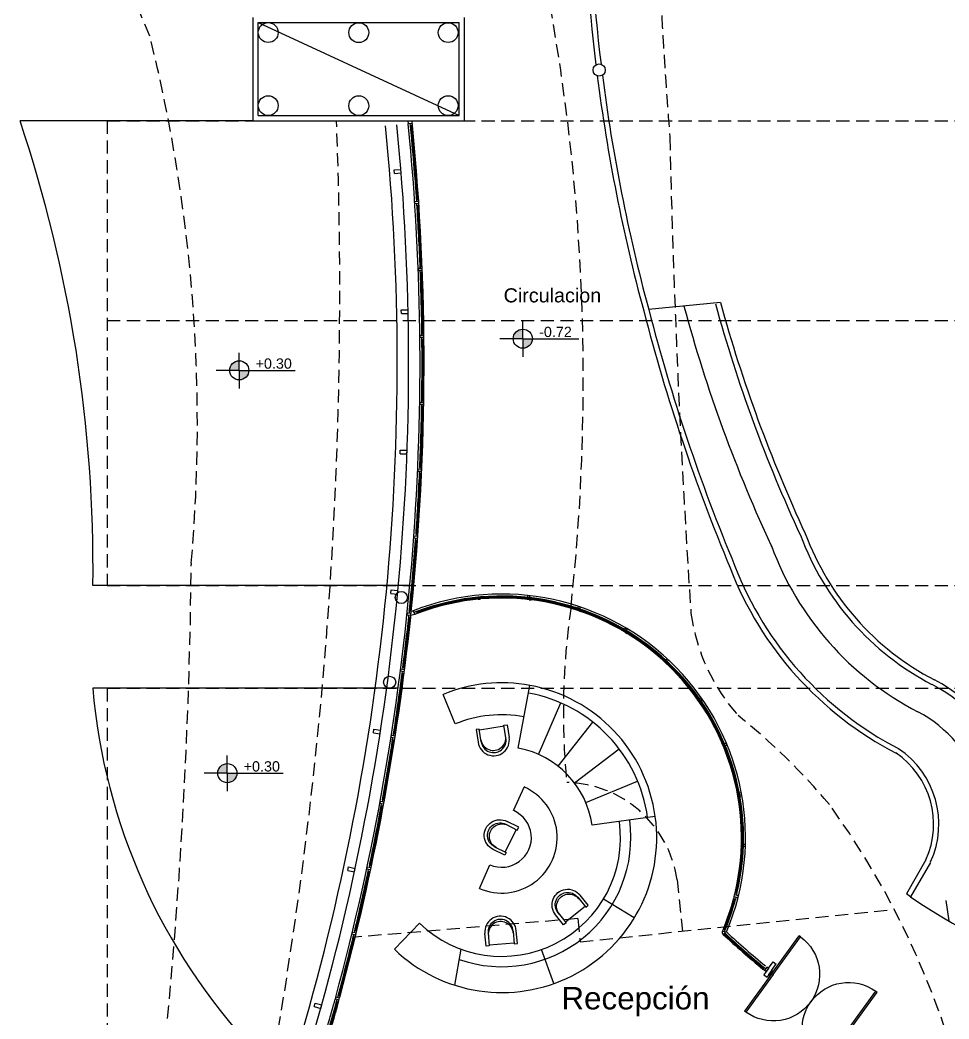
# Model space of a CAD drawing. Extents: x -30 to 1202, y 231 to 898.
# Drawn here: x 131.12 to 149.08, y 386.8 to 406.12 of the extents above; entities that cross this region are included whole.
import ezdxf

# ---------------------------------------------------------------- set-up
doc = ezdxf.new("R2010")
doc.units = 0
doc.header["$LTSCALE"] = 0.04
doc.linetypes.add('DASHED2', pattern=[9.525, 6.35, -3.175])
doc.layers.get('0').update_dxf_attribs({"linetype": 'CONTINUOUS'})
for name, color, linetype in [('0.1', 1, 'CONTINUOUS'), ('0.2', 2, 'CONTINUOUS'), ('0.3', 3, 'CONTINUOUS'), ('0.5', 5, 'CONTINUOUS'), ('cotas de nivel', 1, 'CONTINUOUS'), ('PISO', 1, 'CONTINUOUS'), ('proyecciones', 1, 'DASHED2'), ('PROYECCIÓN', 2, 'DASHED2')]:
    doc.layers.add(name, color=color, linetype=linetype)
doc.styles.add('STYLE2', font='arial.ttf')

# ---------------------------------------------------------------- blocks, each defined once
blk = doc.blocks.new('puertadoblesemigiratoria')
at = {"layer": '0.2', "linetype": 'Continuous'}
for p, q in [((0.051, 1.894), (-0.849, 1.894)), ((-0.849, 1.864), (-0.849, 1.894)), ((0.051, 1.864), (-0.849, 1.864)), ((0, 1.929), (0.101, 1.929)), ((0.001, 1.929), (0.001, 1.909)), ((0.102, 1.929), (0.001, 1.929)), ((0.001, 1.909), (0.051, 1.909)), ((0.041, 1.909), (0.041, 1.894)), ((0.101, 1.909), (0.051, 1.909)), ((0.051, 1.894), (0.951, 1.894)), ((0.051, 1.864), (0.051, 1.894)), ((0.051, 1.864), (0.051, 1.894)), ((0.051, 1.864), (0.951, 1.864)), ((0.061, 1.909), (0.061, 1.894)), ((0.101, 1.929), (0.101, 1.909)), ((0.95, 1.864), (0.951, 1.894)), ((0.051, 0.065), (-0.849, 0.065)), ((-0.849, 0.065), (-0.849, 0.035)), ((0.051, 0.035), (-0.849, 0.035)), ((0.001, 0.02), (0.051, 0.02)), ((0.001, 0), (0.001, 0.02)), ((0.041, 0.02), (0.041, 0.035)), ((0.051, 0.065), (0.951, 0.065)), ((0.051, 0.065), (0.051, 0.035)), ((0.051, 0.065), (0.051, 0.035)), ((0.051, 0.035), (0.951, 0.035)), ((0.101, 0.02), (0.051, 0.02)), ((0.061, 0.02), (0.061, 0.035)), ((0.101, 0), (0.101, 0.02)), ((0.95, 0.065), (0.951, 0.035)), ((0, 0), (0.101, 0)), ((0.102, 0), (0.001, 0))]:
    blk.add_line(p, q, dxfattribs=at)
for centre, start, end in [((0.051, 1.864), 180, 270), ((0.051, 1.864), 270, 360), ((0.051, 0.065), 90, 180), ((0.051, 0.065), 0, 90)]:
    blk.add_arc(centre, 0.899, start, end, dxfattribs=at)
blk = doc.blocks.new('MHPLS022')
at = {"linetype": 'ByBlock'}
for p, q in [((-0.686, 0.375), (-0.381, 0.375)), ((-0.686, 0.299), (-0.686, 0.375)), ((-0.381, 0.299), (-0.686, 0.299)), ((-0.66, 0.299), (-0.66, -0.299)), ((-0.381, -0.299), (-0.686, -0.299)), ((-0.686, -0.299), (-0.686, -0.375)), ((-0.686, -0.375), (-0.381, -0.375))]:
    blk.add_line(p, q, dxfattribs=at)
for centre, radius, start, end in [((-0.426, 0), 0.299, 268.861, 91.139), ((-0.375, 0), 0.375, 269.0906, 90.9094), ((-0.375, 0), 0.299, 268.861, 91.139)]:
    blk.add_arc(centre, radius, start, end, dxfattribs=at)

msp = doc.modelspace()

# ---------------------------------------------------------------- hatches: boundary and pattern name
at = {"layer": 'cotas de nivel'}
h = msp.add_hatch(color=256, dxfattribs=at)
h.paths.add_polyline_path([(140.837, 399.96), (140.837, 400.146, 0.414214), (140.651, 399.96)])
h.paths.add_polyline_path([(140.837, 399.96), (140.837, 399.775, 0.414214), (141.022, 399.96)])
h = msp.add_hatch(color=256, dxfattribs=at)
h.paths.add_polyline_path([(135.355, 399.348), (135.355, 399.534, 0.414214), (135.169, 399.348)])
h.paths.add_polyline_path([(135.355, 399.348), (135.355, 399.163, 0.414214), (135.54, 399.348)])
h = msp.add_hatch(color=256, dxfattribs=at)
h.paths.add_polyline_path([(135.124, 391.558), (135.124, 391.743, 0.414214), (134.939, 391.558)])
h.paths.add_polyline_path([(135.124, 391.558), (135.124, 391.373, 0.414214), (135.31, 391.558)])

# ---------------------------------------------------------------- linework, layer by layer
at = {"layer": '0.1'}
msp.add_line((144.657, 400.661), (143.27, 400.524), dxfattribs=at)
for centre, radius, start, end in [((91.896, 399.494), 46.514, 343.4242, 5.6507), ((91.896, 399.494), 46.734, 343.5044, 5.6507), ((91.896, 399.494), 46.954, 344.8544, 5.6507), ((172.189, 408.239), 29.255, 195.1542, 204.9448), ((172.189, 408.239), 28.656, 195.3894, 204.9448), ((172.189, 408.239), 28.556, 195.3894, 204.9448), ((151.211, 398.01), 5.338, 200.263, 242.5165), ((151.211, 398.01), 5.238, 200.263, 242.5165), ((151.211, 398.01), 5.935, 200.263, 242.5165), ((140.431, 390.31), 4.712, 337.2359, 111.3064), ((147.343, 390.579), 3.039, 333.6198, 62.4081), ((147.343, 390.579), 3.139, 333.6809, 62.4081), ((147.343, 390.579), 2.443, 333.6198, 62.4081), ((156.783, 401.479), 17.691, 227.2576, 230.493), ((91.896, 399.494), 46.954, 343.6585, 344.807)]:
    msp.add_arc(centre, radius, start, end, dxfattribs=at)
at = {"layer": '0.2'}
for p, q in [((135.622, 404.174), (131.116, 404.174)), ((138.652, 395.186), (132.525, 395.186)), ((138.426, 393.199), (132.522, 393.199)), ((139.527, 392.51), (139.296, 393.082)), ((140.66, 390.833), (140.861, 391.29)), ((140, 389.33), (140.201, 389.787)), ((142.993, 388.759), (142.394, 389.121)), ((138.84, 388.655), (138.355, 388.151)), ((139.641, 388.155), (139.513, 387.459)), ((141.435, 387.488), (141.2, 388.147))]:
    msp.add_line(p, q, dxfattribs=at)
for centre, radius, start, end in [((105.253, 395.512), 27.275, 359.3141, 18.5157), ((91.896, 399.494), 46.993, 3.8017, 5.6031), ((91.896, 399.494), 47.032, 354.1319, 5.6029), ((91.896, 399.494), 47.012, 3.8491, 5.603), ((91.896, 399.494), 46.993, 2.2228, 3.7544), ((91.896, 399.494), 47.012, 2.2701, 3.707), ((91.896, 399.494), 46.993, 0.6438, 2.1754), ((91.896, 399.494), 47.012, 0.6912, 2.128), ((91.896, 399.494), 46.993, 359.0649, 0.5965), ((91.896, 399.494), 47.012, 359.1122, 0.5491), ((91.896, 399.494), 46.993, 357.5333, 359.0175), ((91.896, 399.494), 47.012, 357.5333, 358.9702), ((91.896, 399.494), 46.993, 355.9544, 357.3912), ((91.896, 399.494), 47.012, 355.9543, 357.3912), ((91.896, 399.494), 46.993, 354.2333, 355.8122), ((91.896, 399.494), 47.012, 354.2333, 355.8123), ((140.431, 390.31), 4.673, 346.6479, 110.6934), ((140.431, 390.31), 4.654, 346.6539, 110.6908), ((140.431, 390.31), 4.634, 346.6599, 110.6882), ((91.896, 399.494), 46.993, 354.1318, 354.2333), ((91.896, 399.494), 47.012, 354.1319, 354.2333), ((91.896, 399.494), 47.032, 344.9017, 353.9899), ((91.896, 399.494), 46.993, 352.7965, 353.9897), ((91.896, 399.494), 47.012, 352.7964, 353.9898), ((91.896, 399.494), 46.993, 351.1701, 352.6543), ((91.896, 399.494), 47.012, 351.2175, 352.6544), ((144.197, 394.212), 11.719, 184.9575, 222.9676), ((140.431, 390.31), 2.995, 79.5743, 112.2512), ((140.431, 390.31), 2.378, 79.5743, 112.3323), ((91.896, 399.494), 46.993, 349.6386, 351.1228), ((91.896, 399.494), 47.012, 349.6385, 351.0754), ((140.431, 390.31), 1.071, 246.3036, 66.3036), ((91.896, 399.494), 46.993, 348.0596, 349.4964), ((91.896, 399.494), 47.012, 348.0596, 349.4965), ((140.431, 390.31), 2.995, 226.1228, 7.8148), ((140.431, 390.31), 0.571, 246.3036, 66.3036), ((140.431, 390.31), 2.295, 226.1228, 7.8148), ((140.431, 390.31), 2.495, 250.6546, 7.8148), ((91.896, 399.494), 46.993, 346.4807, 347.9175), ((91.896, 399.494), 47.012, 346.4806, 347.9175), ((140.431, 390.31), 4.634, 337.5684, 345.2069), ((140.431, 390.31), 4.654, 337.5684, 345.207), ((140.431, 390.31), 4.673, 337.5684, 345.2071), ((91.896, 399.494), 46.993, 344.9017, 346.3386), ((91.896, 399.494), 47.012, 344.9017, 346.3386), ((156.783, 401.479), 17.77, 227.2151, 230.493), ((156.783, 401.479), 17.75, 227.2151, 230.493), ((156.783, 401.479), 17.73, 227.2151, 230.493), ((91.896, 399.494), 46.993, 343.6587, 344.7596), ((91.896, 399.494), 47.012, 343.7061, 344.7596), ((91.896, 399.494), 47.032, 343.7062, 344.7596), ((140.431, 390.31), 4.673, 225.981, 226.5181)]:
    msp.add_arc(centre, radius, start, end, dxfattribs=at)
at = {"layer": '0.3'}
for p, q in [((138.616, 404.174), (138.621, 404.117)), ((138.699, 404.124), (138.621, 404.117)), ((138.664, 404.082), (138.66, 404.121)), ((138.702, 404.086), (138.664, 404.082)), ((138.703, 404.086), (138.695, 404.163)), ((138.821, 402.651), (138.783, 402.648)), ((138.783, 402.648), (138.785, 402.61)), ((138.824, 402.612), (138.746, 402.607)), ((138.746, 402.607), (138.749, 402.568)), ((138.827, 402.573), (138.749, 402.568)), ((138.79, 402.532), (138.788, 402.571)), ((138.829, 402.535), (138.79, 402.532)), ((138.892, 401.318), (138.814, 401.315)), ((138.814, 401.315), (138.816, 401.276)), ((138.891, 401.357), (138.852, 401.355)), ((138.852, 401.355), (138.853, 401.317)), ((138.894, 401.279), (138.816, 401.276)), ((138.856, 401.239), (138.855, 401.278)), ((138.895, 401.24), (138.856, 401.239)), ((138.925, 400.022), (138.847, 400.022)), ((138.847, 400.022), (138.847, 399.983)), ((138.925, 399.983), (138.847, 399.983)), ((138.924, 400.061), (138.885, 400.061)), ((138.885, 400.061), (138.886, 400.022)), ((138.886, 399.944), (138.886, 399.983)), ((138.925, 399.945), (138.886, 399.944)), ((138.844, 398.728), (138.843, 398.689)), ((138.921, 398.687), (138.843, 398.689)), ((138.921, 398.726), (138.844, 398.728)), ((138.881, 398.649), (138.882, 398.688)), ((138.92, 398.649), (138.881, 398.649)), ((138.883, 398.766), (138.882, 398.727)), ((138.922, 398.765), (138.883, 398.766)), ((138.805, 397.434), (138.803, 397.395)), ((138.882, 397.431), (138.805, 397.434)), ((138.845, 397.471), (138.843, 397.433)), ((138.884, 397.47), (138.845, 397.471)), ((138.88, 397.392), (138.803, 397.395)), ((138.84, 397.355), (138.842, 397.394)), ((138.879, 397.353), (138.84, 397.355)), ((138.73, 396.143), (138.727, 396.104)), ((138.805, 396.098), (138.727, 396.104)), ((138.808, 396.137), (138.73, 396.143)), ((138.763, 396.062), (138.766, 396.101)), ((138.772, 396.179), (138.769, 396.14)), ((138.81, 396.176), (138.772, 396.179)), ((138.802, 396.059), (138.763, 396.062)), ((139.968, 394.959), (140.007, 394.962)), ((139.971, 394.92), (140.01, 394.923)), ((140.007, 394.962), (140.01, 394.923)), ((140.885, 394.961), (140.88, 394.922)), ((140.919, 394.917), (140.88, 394.922)), ((140.924, 394.956), (140.885, 394.961)), ((140.928, 394.995), (140.919, 394.917)), ((140.967, 394.99), (140.928, 394.995)), ((140.967, 394.99), (140.958, 394.913)), ((140.962, 394.952), (141.001, 394.947)), ((141.001, 394.947), (140.997, 394.908)), ((140.958, 394.913), (140.919, 394.917)), ((140.958, 394.913), (140.919, 394.917)), ((140.958, 394.913), (140.997, 394.908)), ((141.859, 394.76), (141.846, 394.723)), ((141.896, 394.747), (141.859, 394.76)), ((141.909, 394.784), (141.883, 394.71)), ((141.946, 394.771), (141.909, 394.784)), ((141.946, 394.771), (141.92, 394.697)), ((141.933, 394.734), (141.97, 394.721)), ((138.6, 394.655), (138.596, 394.616)), ((138.673, 394.608), (138.596, 394.616)), ((138.677, 394.647), (138.6, 394.655)), ((138.631, 394.573), (138.635, 394.612)), ((138.669, 394.569), (138.631, 394.573)), ((138.642, 394.689), (138.638, 394.651)), ((138.681, 394.685), (138.642, 394.689)), ((138.747, 394.627), (138.673, 394.608)), ((138.718, 394.7), (138.681, 394.685)), ((138.718, 394.7), (138.747, 394.627)), ((138.779, 394.682), (138.733, 394.664)), ((138.794, 394.645), (138.747, 394.627)), ((141.883, 394.71), (141.846, 394.723)), ((141.92, 394.697), (141.883, 394.71)), ((141.92, 394.697), (141.883, 394.71)), ((141.92, 394.697), (141.957, 394.684)), ((141.97, 394.721), (141.957, 394.684)), ((142.769, 394.356), (142.748, 394.323)), ((142.802, 394.336), (142.769, 394.356)), ((142.822, 394.369), (142.782, 394.302)), ((142.856, 394.349), (142.815, 394.282)), ((142.856, 394.349), (142.822, 394.369)), ((142.782, 394.302), (142.748, 394.323)), ((142.815, 394.282), (142.782, 394.302)), ((142.815, 394.282), (142.782, 394.302)), ((142.815, 394.282), (142.848, 394.262)), ((142.835, 394.315), (142.869, 394.295)), ((142.869, 394.295), (142.848, 394.262)), ((143.572, 393.77), (143.545, 393.741)), ((143.601, 393.743), (143.572, 393.77)), ((143.628, 393.771), (143.574, 393.714)), ((143.656, 393.744), (143.628, 393.771)), ((138.474, 393.568), (138.469, 393.529)), ((138.551, 393.558), (138.474, 393.568)), ((138.518, 393.601), (138.513, 393.563)), ((138.556, 393.596), (138.518, 393.601)), ((143.574, 393.714), (143.545, 393.741)), ((143.602, 393.687), (143.574, 393.714)), ((143.602, 393.687), (143.574, 393.714)), ((143.656, 393.744), (143.602, 393.687)), ((143.602, 393.687), (143.63, 393.66)), ((143.629, 393.716), (143.657, 393.689)), ((143.657, 393.689), (143.63, 393.66)), ((138.546, 393.519), (138.469, 393.529)), ((138.503, 393.486), (138.508, 393.524)), ((138.541, 393.481), (138.503, 393.486)), ((140.749, 392.041), (140.973, 393.256)), ((144.233, 393.026), (144.201, 393.004)), ((144.223, 392.972), (144.201, 393.004)), ((144.288, 393.016), (144.223, 392.972)), ((144.255, 392.994), (144.233, 393.026)), ((144.31, 392.983), (144.288, 393.016)), ((141.138, 391.922), (141.574, 392.915)), ((144.245, 392.939), (144.223, 392.972)), ((144.245, 392.939), (144.223, 392.972)), ((144.31, 392.983), (144.245, 392.939)), ((144.245, 392.939), (144.267, 392.907)), ((144.299, 392.929), (144.267, 392.907)), ((144.277, 392.961), (144.299, 392.929)), ((141.52, 391.693), (142.192, 392.545)), ((138.293, 392.286), (138.287, 392.248)), ((138.364, 392.236), (138.287, 392.248)), ((138.37, 392.274), (138.293, 392.286)), ((138.32, 392.204), (138.326, 392.242)), ((138.338, 392.319), (138.332, 392.28)), ((138.376, 392.313), (138.338, 392.319)), ((138.358, 392.198), (138.32, 392.204)), ((141.835, 391.372), (142.7, 392.026)), ((144.722, 392.16), (144.686, 392.145)), ((144.701, 392.109), (144.686, 392.145)), ((144.773, 392.138), (144.701, 392.109)), ((144.715, 392.072), (144.701, 392.109)), ((144.715, 392.072), (144.701, 392.109)), ((144.788, 392.101), (144.715, 392.072)), ((144.715, 392.072), (144.73, 392.036)), ((144.737, 392.123), (144.722, 392.16)), ((144.766, 392.05), (144.73, 392.036)), ((144.752, 392.087), (144.766, 392.05)), ((144.788, 392.101), (144.773, 392.138)), ((142.055, 390.988), (143.056, 391.406)), ((145.017, 391.209), (144.978, 391.202)), ((144.985, 391.164), (144.978, 391.202)), ((145.062, 391.177), (144.985, 391.164)), ((144.991, 391.125), (144.985, 391.164)), ((144.991, 391.125), (144.985, 391.164)), ((145.068, 391.138), (144.991, 391.125)), ((144.991, 391.125), (144.998, 391.087)), ((145.036, 391.093), (144.998, 391.087)), ((145.023, 391.17), (145.017, 391.209)), ((145.03, 391.132), (145.036, 391.093)), ((145.068, 391.138), (145.062, 391.177)), ((138.077, 391.011), (138.07, 390.973)), ((138.146, 390.958), (138.07, 390.973)), ((138.154, 390.997), (138.077, 391.011)), ((138.101, 390.927), (138.108, 390.965)), ((138.139, 390.92), (138.101, 390.927)), ((138.122, 391.042), (138.115, 391.004)), ((138.161, 391.035), (138.122, 391.042)), ((143.398, 390.717), (142.175, 390.549)), ((145.06, 390.141), (145.059, 390.102)), ((145.098, 390.1), (145.059, 390.102)), ((145.06, 390.141), (145.062, 390.18)), ((145.06, 390.141), (145.062, 390.18)), ((145.139, 390.138), (145.06, 390.141)), ((145.062, 390.18), (145.064, 390.22)), ((145.14, 390.177), (145.062, 390.18)), ((145.103, 390.218), (145.064, 390.22)), ((145.099, 390.14), (145.098, 390.1)), ((145.101, 390.179), (145.103, 390.218)), ((145.139, 390.138), (145.14, 390.177)), ((137.826, 389.741), (137.818, 389.703)), ((137.894, 389.687), (137.818, 389.703)), ((137.902, 389.725), (137.826, 389.741)), ((137.872, 389.771), (137.864, 389.733)), ((137.91, 389.763), (137.872, 389.771)), ((148.631, 389.882), (148.253, 389.222)), ((148.717, 389.832), (148.335, 389.166)), ((137.848, 389.657), (137.856, 389.695)), ((137.886, 389.649), (137.848, 389.657)), ((144.92, 389.165), (144.91, 389.127)), ((144.948, 389.117), (144.91, 389.127)), ((144.92, 389.165), (144.93, 389.203)), ((144.92, 389.165), (144.93, 389.203)), ((144.995, 389.145), (144.92, 389.165)), ((144.93, 389.203), (144.94, 389.241)), ((145.005, 389.183), (144.93, 389.203)), ((144.978, 389.231), (144.94, 389.241)), ((144.958, 389.155), (144.948, 389.117)), ((144.968, 389.193), (144.978, 389.231)), ((144.995, 389.145), (145.005, 389.183)), ((148.335, 389.166), (148.253, 389.222)), ((137.54, 388.48), (137.53, 388.442)), ((137.606, 388.424), (137.53, 388.442)), ((137.615, 388.461), (137.54, 388.48)), ((137.559, 388.395), (137.568, 388.433)), ((137.597, 388.386), (137.559, 388.395)), ((137.586, 388.508), (137.577, 388.47)), ((137.624, 388.499), (137.586, 388.508)), ((144.755, 388.482), (144.699, 388.505)), ((144.7, 388.505), (144.715, 388.541)), ((144.755, 388.482), (144.713, 388.438)), ((144.713, 388.438), (144.741, 388.411)), ((144.715, 388.541), (144.751, 388.526)), ((144.736, 388.49), (144.751, 388.526)), ((144.74, 388.466), (144.768, 388.439)), ((144.741, 388.411), (144.768, 388.439)), ((145.499, 387.797), (145.476, 387.766)), ((145.587, 387.785), (145.497, 387.66)), ((145.531, 387.774), (145.499, 387.797)), ((145.554, 387.806), (145.508, 387.742)), ((145.585, 387.783), (145.539, 387.719)), ((145.585, 387.783), (145.554, 387.806)), ((145.587, 387.785), (145.676, 387.907)), ((145.653, 387.746), (145.736, 387.869)), ((145.676, 387.907), (145.735, 387.867)), ((145.508, 387.742), (145.476, 387.766)), ((145.497, 387.66), (145.563, 387.614)), ((145.539, 387.719), (145.508, 387.742)), ((145.539, 387.719), (145.508, 387.742)), ((145.595, 387.662), (145.563, 387.614)), ((137.219, 387.226), (137.209, 387.189)), ((137.294, 387.206), (137.219, 387.226)), ((137.266, 387.253), (137.256, 387.216)), ((137.304, 387.243), (137.266, 387.253)), ((137.284, 387.168), (137.209, 387.189)), ((137.236, 387.141), (137.246, 387.178)), ((137.273, 387.131), (137.236, 387.141))]:
    msp.add_line(p, q, dxfattribs=at)
for centre, radius, start, end in [((176.248, 409.391), 34.249, 180.7367, 186.9364), ((176.248, 409.391), 34.149, 180.7367, 186.9338), ((176.248, 409.391), 34.249, 187.2909, 195.049), ((176.248, 409.391), 34.149, 187.2935, 195.049), ((91.915, 399.495), 47.012, 3.707, 3.8491), ((91.915, 399.495), 47.012, 2.128, 2.2701), ((178.999, 409.773), 36.906, 194.512, 202.6439), ((178.999, 409.773), 37.006, 194.512, 202.6439), ((91.915, 399.494), 47.012, 0.5491, 0.6912), ((91.915, 399.494), 47.012, 358.9702, 359.1122), ((91.915, 399.493), 47.012, 357.3912, 357.5333), ((91.915, 399.492), 47.012, 355.8123, 355.9543), ((151.192, 397.986), 6.808, 201.1698, 242.5769), ((151.192, 397.986), 6.708, 201.1698, 242.5769), ((91.895, 399.293), 47.012, 354.2333, 354.3754), ((91.915, 399.491), 47.012, 352.6544, 352.7964), ((140.431, 390.31), 2.995, 7.8148, 79.5743), ((140.431, 390.31), 2.845, 7.8148, 79.5743), ((91.915, 399.491), 47.012, 351.0754, 351.2175), ((140.431, 390.31), 1.76, 7.8148, 79.5743), ((147.117, 390.57), 1.763, 335.538, 55.9937), ((147.117, 390.57), 1.663, 335.538, 55.9937), ((91.915, 399.49), 47.012, 349.4965, 349.6385), ((91.915, 399.49), 47.012, 347.9175, 348.0596), ((156.684, 401.558), 14.942, 236.0315, 265.2889), ((91.915, 399.489), 47.012, 346.3386, 346.4806), ((144.745, 388.48), 0.0528, 151.1073, 232.6096), ((91.914, 399.489), 47.012, 344.7596, 344.9017)]:
    msp.add_arc(centre, radius, start, end, dxfattribs=at)
at = {"layer": '0.5'}
for p, q in [((135.622, 404.174), (135.622, 406.174)), ((139.709, 404.174), (139.709, 406.174)), ((135.722, 406.074), (139.609, 406.074)), ((135.722, 404.274), (135.722, 406.074)), ((135.722, 406.074), (139.609, 404.274)), ((139.609, 404.274), (139.609, 406.074)), ((135.722, 404.274), (139.609, 404.274)), ((135.622, 404.174), (139.709, 404.174)), ((138.349, 403.224), (138.479, 403.235)), ((138.485, 403.165), (138.479, 403.235)), ((138.355, 403.154), (138.349, 403.224)), ((138.355, 403.154), (138.485, 403.165)), ((138.487, 400.517), (138.618, 400.52)), ((138.489, 400.446), (138.487, 400.517)), ((138.489, 400.446), (138.62, 400.449)), ((138.62, 400.449), (138.618, 400.52)), ((138.466, 397.735), (138.468, 397.806)), ((138.466, 397.735), (138.596, 397.731)), ((138.468, 397.806), (138.599, 397.802)), ((138.596, 397.731), (138.599, 397.802)), ((138.285, 395.031), (138.291, 395.101)), ((138.285, 395.031), (138.415, 395.019)), ((138.291, 395.101), (138.421, 395.089)), ((138.415, 395.019), (138.421, 395.089)), ((138.779, 394.682), (138.794, 394.645)), ((137.947, 392.341), (137.957, 392.411)), ((137.957, 392.411), (138.087, 392.391)), ((137.947, 392.341), (138.076, 392.321)), ((138.076, 392.321), (138.087, 392.391)), ((137.453, 389.675), (137.467, 389.744)), ((137.467, 389.744), (137.595, 389.717)), ((137.581, 389.648), (137.595, 389.717)), ((137.453, 389.675), (137.581, 389.648)), ((136.805, 387.043), (136.823, 387.111)), ((136.805, 387.043), (136.931, 387.009)), ((136.823, 387.111), (136.95, 387.077)), ((136.931, 387.009), (136.95, 387.077))]:
    msp.add_line(p, q, dxfattribs=at)
for centre, radius in [((135.915, 405.881), 0.192), ((137.666, 405.879), 0.192), ((139.394, 405.88), 0.192), ((142.313, 405.156), 0.118), ((135.915, 404.468), 0.192), ((137.666, 404.466), 0.192), ((139.394, 404.468), 0.192), ((138.488, 394.954), 0.117), ((138.262, 393.316), 0.117)]:
    msp.add_circle(centre, radius, dxfattribs=at)
at = {"layer": 'cotas de nivel'}
for p, q in [((140.837, 399.96), (140.837, 400.3)), ((140.837, 399.96), (140.391, 399.96)), ((140.837, 399.96), (141.917, 399.96)), ((140.837, 399.96), (140.837, 399.609)), ((135.355, 399.348), (135.355, 399.688)), ((135.355, 399.348), (134.909, 399.348)), ((135.355, 399.348), (136.435, 399.348)), ((135.355, 399.348), (135.355, 398.997)), ((135.124, 391.558), (135.124, 391.898)), ((135.124, 391.558), (134.678, 391.558)), ((135.124, 391.558), (136.205, 391.558)), ((135.124, 391.558), (135.124, 391.207))]:
    msp.add_line(p, q, dxfattribs=at)
for centre in [(140.837, 399.96), (135.355, 399.348), (135.124, 391.558)]:
    msp.add_circle(centre, 0.185, dxfattribs=at)
at = {"layer": 'PISO'}
msp.add_line((149.077, 388.702), (149.025, 389.098), dxfattribs=at)
at = {"layer": 'proyecciones'}
for p, q in [((132.801, 404.174), (167.297, 404.174)), ((132.801, 404.174), (132.801, 395.186)), ((132.801, 400.314), (167.297, 400.314)), ((132.801, 395.186), (167.297, 395.186)), ((132.801, 393.199), (165.413, 393.199)), ((132.801, 393.199), (132.801, 386.224))]:
    msp.add_line(p, q, dxfattribs=at)
at = {"layer": 'PROYECCIÓN'}
for p, q in [((143.82, 389.496), (143.923, 388.501)), ((141.9, 388.745), (137.597, 388.386)), ((141.9, 388.745), (141.946, 388.297)), ((141.946, 388.297), (147.913, 388.914))]:
    msp.add_line(p, q, dxfattribs=at)
for centre, radius, start, end in [((117.14, 399.055), 17.818, 22.2808, 36.4749), ((100.892, 399.183), 41.115, 353.8417, 14.9567), ((243.136, 411.715), 99.766, 182.72612, 184.51484), ((103.532, 398.321), 31.014, 355.0056, 13.9738), ((51.285, 400.855), 86.015, 350.20634, 2.21116), ((358.967, 408.799), 215.345, 181.31375, 183.76948), ((28.963, 396.701), 105.471, 348.82532, 359.41372), ((155.674, 392.732), 14.053, 171.6525, 185.5322), ((147.82, 395.175), 3.77, 188.02, 221.8783), ((137.367, 383.077), 12.26, 39.9561, 51.4852), ((141.643, 389.178), 2.2, 8.319, 88.8765), ((133.818, 381.535), 16.008, 357.9809, 36.0042)]:
    msp.add_arc(centre, radius, start, end, dxfattribs=at)

# ---------------------------------------------------------------- block references
at = {"layer": '0.2'}
for p, xscale, yscale, zscale, rotation in [((140.321, 391.898), 0.8100370230795296, 0.8100370230795296, 0.8100370230795296, 279.0366538468971), ((140.124, 390.489), -0.810037023079567, 0.810037023079559, 0.810037023079559, 333.5538793096389), ((141.516, 389.247), -0.8100370230795441, 0.810037023079559, 0.810037023079559, 308.6909236623483), ((140.381, 388.791), 0.8100370230795296, 0.8100370230795296, 0.8100370230795296, 95.01487013839412)]:
    msp.add_blockref('MHPLS022', p, dxfattribs=dict(at, xscale=xscale, yscale=yscale, zscale=zscale, rotation=rotation))
at = {"layer": '0.2', "xscale": -1, "rotation": 54.11220737916567}
msp.add_blockref('puertadoblesemigiratoria', (147.217, 386.614), dxfattribs=at)

# ---------------------------------------------------------------- texts
at = {"layer": 'cotas de nivel', "style": 'STYLE2'}
for s, p in [('-0.72', (141.152, 399.992)), ('+0.30', (135.67, 399.38)), ('+0.30', (135.44, 391.59))]:
    msp.add_text(s, height=0.1985, dxfattribs=at).set_placement(p)
at = {"layer": 'PISO', "style": 'STYLE2'}
for s, height, p in [('Circulacion', 0.273, (140.466, 400.662)), ('Recepción', 0.434, (141.583, 386.989))]:
    msp.add_text(s, height=height, dxfattribs=at).set_placement(p)

doc.saveas('drawing.dxf')
